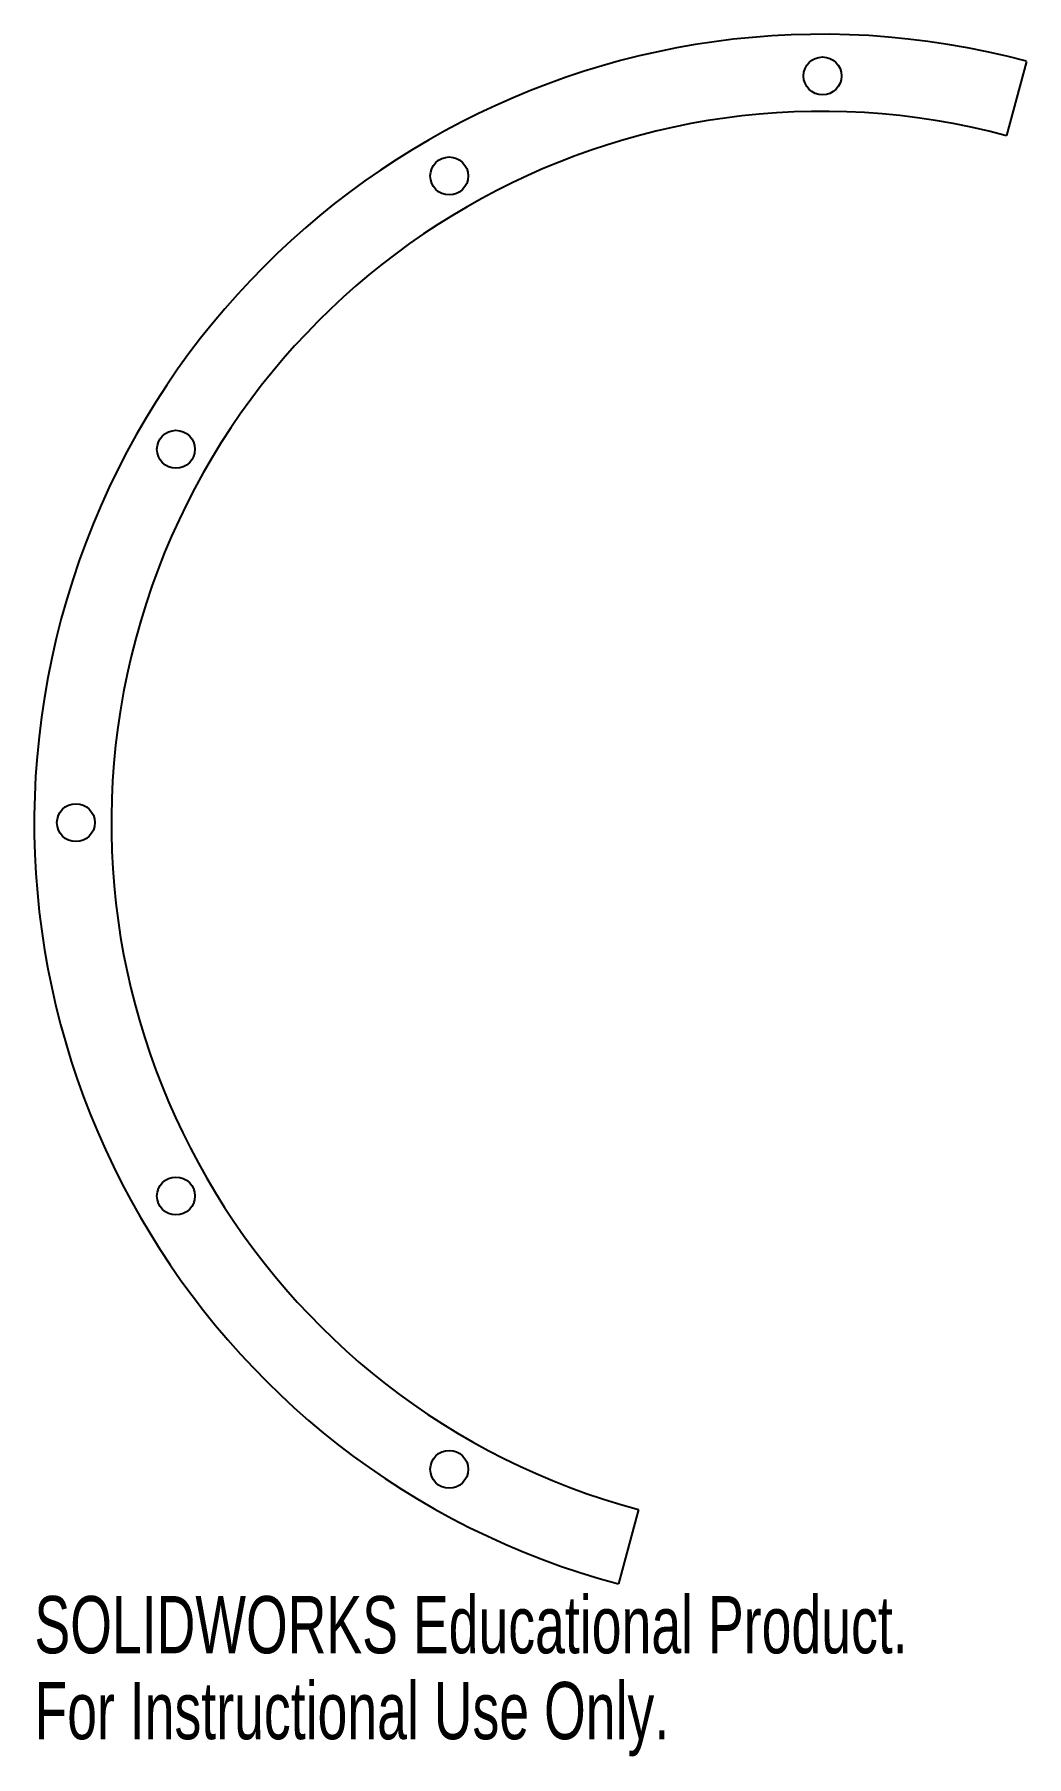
# Model space of a CAD drawing. Header units: millimetres. Extents: x -66 to 17, y -79 to 66.
import ezdxf

# ---------------------------------------------------------------- set-up
doc = ezdxf.new("R2010")
doc.units = ezdxf.units.MM
doc.styles.add('SLDTEXTSTYLE0', font='TXT', dxfattribs={"width": 0.7})

msp = doc.modelspace()

# ---------------------------------------------------------------- linework, layer by layer
at = {"color": 7, "linetype": 'Continuous', "lineweight": 25}
for p, q in [((17.21, 64.23), (15.53, 57.96)), ((-15.53, -57.96), (-17.21, -64.23))]:
    msp.add_line(p, q, dxfattribs=at)
for centre in [(0, 63), (-31.5, 54.56), (-54.56, 31.5), (-63, 0), (-54.56, -31.5), (-31.5, -54.56)]:
    msp.add_circle(centre, 1.6, dxfattribs=at)
for radius in [66.5, 60]:
    msp.add_arc((0, 0), radius, 75, 255, dxfattribs=at)

# ---------------------------------------------------------------- texts
at = {"color": 7, "linetype": 'Continuous', "char_height": 4.8336, "attachment_point": 1, "style": 'SLDTEXTSTYLE0'}
for s, insert in [('SOLIDWORKS Educational Product.', (-66.5, -65.25)), ('For Instructional Use Only.', (-66.5, -72.5))]:
    msp.add_mtext(s, dxfattribs=dict(at, insert=insert))

doc.saveas('drawing.dxf')
